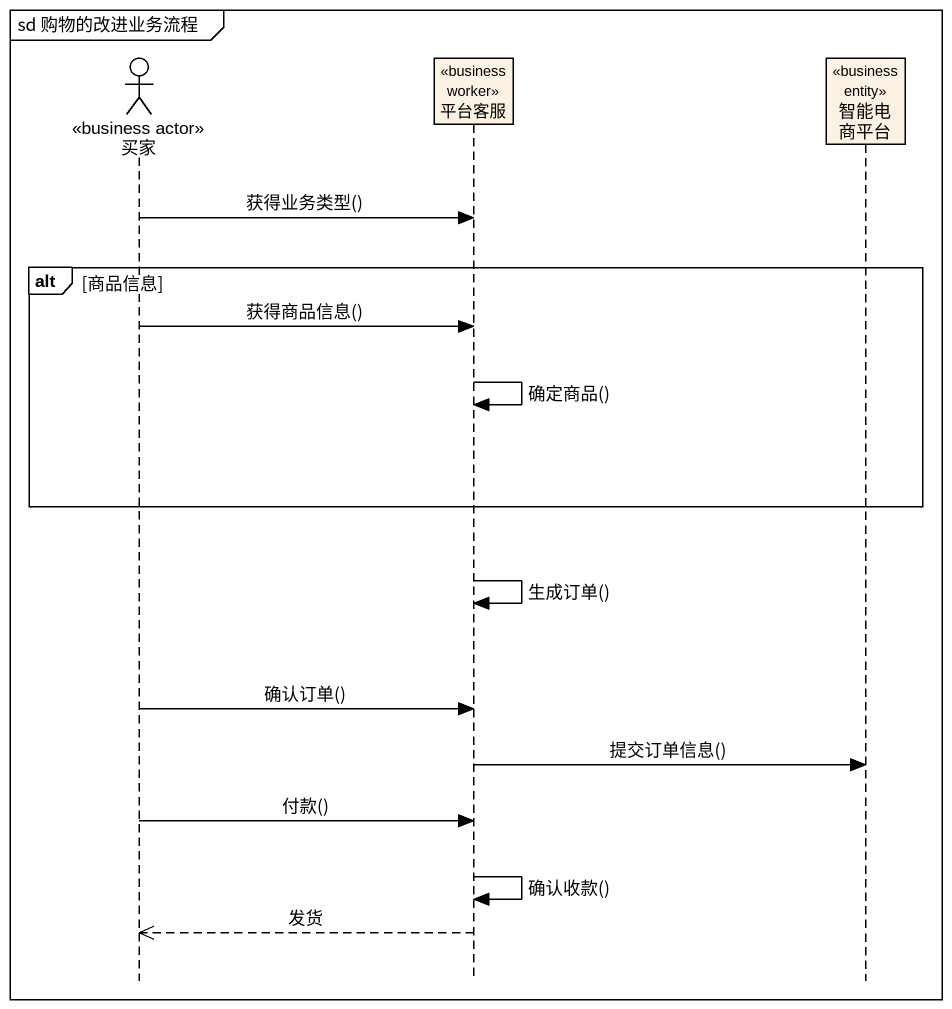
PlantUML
@startuml
mainframe sd 购物的改进业务流程
hide footbox
actor 买家 <<business actor>>
participant 平台客服 <<business worker>>
participant 智能电商平台 <<business entity>>

买家 -> 平台客服 : 获得业务类型()
alt 商品信息
  买家 -> 平台客服 : 获得商品信息()
  平台客服 -> 平台客服 : 确定商品()
end
平台客服 -> 平台客服 : 生成订单()
买家 -> 平台客服 : 确认订单()
平台客服 -> 智能电商平台 : 提交订单信息()
买家 -> 平台客服 : 付款()
平台客服 -> 平台客服 : 确认收款()
平台客服 -->> 买家 : 发货
@enduml
